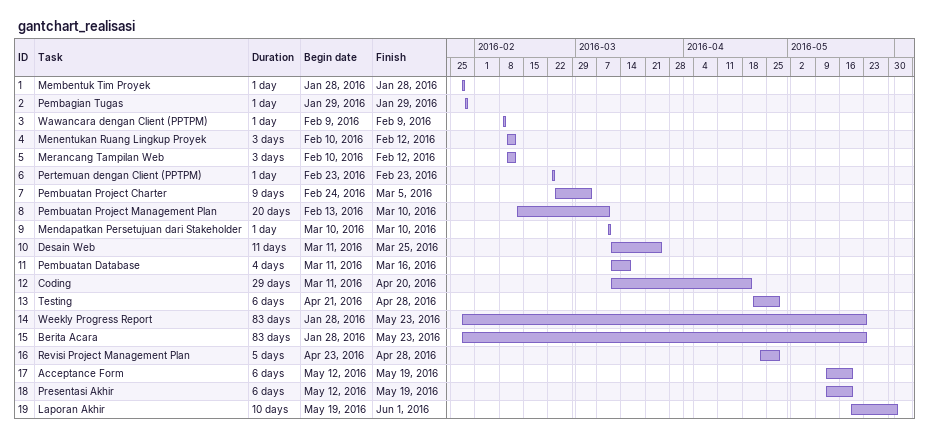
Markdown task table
gantchart_realisasi

| ID | Task | Duration | Start | Finish |
|---|---|---|---|---|
| 1 | Membentuk Tim Proyek | 1d | 2016-01-28 | 2016-01-28 |
| 2 | Pembagian Tugas | 1d | 2016-01-29 | 2016-01-29 |
| 3 | Wawancara dengan Client (PPTPM) | 1d | 2016-02-09 | 2016-02-09 |
| 4 | Menentukan Ruang Lingkup Proyek | 3d | 2016-02-10 | 2016-02-12 |
| 5 | Merancang Tampilan Web | 3d | 2016-02-10 | 2016-02-12 |
| 6 | Pertemuan dengan Client (PPTPM) | 1d | 2016-02-23 | 2016-02-23 |
| 7 | Pembuatan Project Charter | 9d | 2016-02-24 | 2016-03-05 |
| 8 | Pembuatan Project Management Plan | 20d | 2016-02-13 | 2016-03-10 |
| 9 | Mendapatkan Persetujuan dari Stakeholder | 1d | 2016-03-10 | 2016-03-10 |
| 10 | Desain Web | 11d | 2016-03-11 | 2016-03-25 |
| 11 | Pembuatan Database | 4d | 2016-03-11 | 2016-03-16 |
| 12 | Coding | 29d | 2016-03-11 | 2016-04-20 |
| 13 | Testing | 6d | 2016-04-21 | 2016-04-28 |
| 14 | Weekly Progress Report | 83d | 2016-01-28 | 2016-05-23 |
| 15 | Berita Acara | 83d | 2016-01-28 | 2016-05-23 |
| 16 | Revisi Project Management Plan | 5d | 2016-04-23 | 2016-04-28 |
| 17 | Acceptance Form | 6d | 2016-05-12 | 2016-05-19 |
| 18 | Presentasi Akhir | 6d | 2016-05-12 | 2016-05-19 |
| 19 | Laporan Akhir | 10d | 2016-05-19 | 2016-06-01 |
